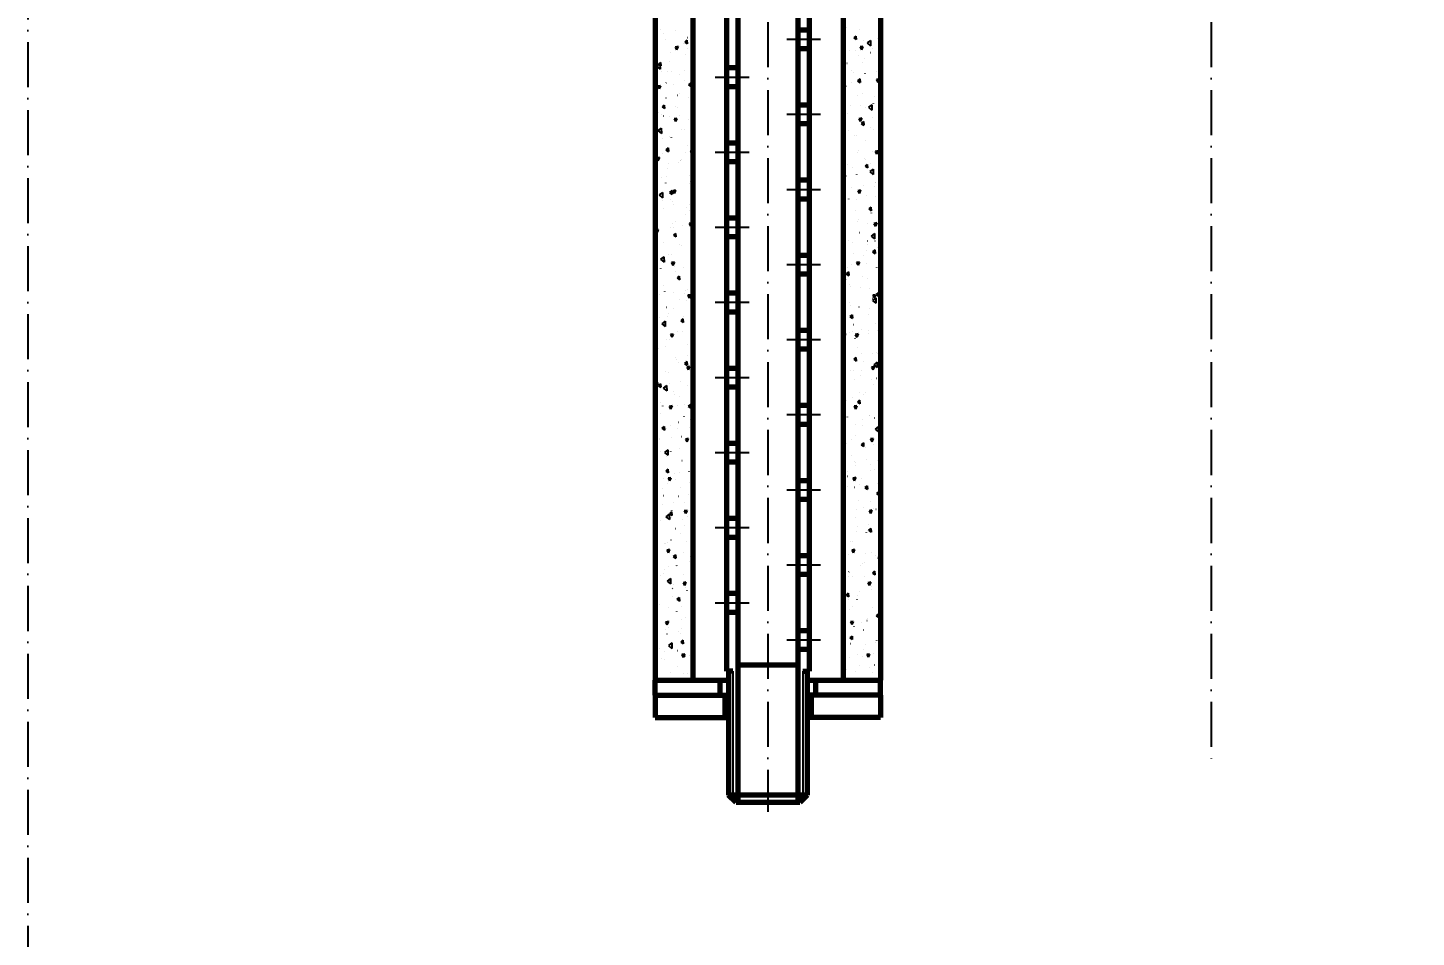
# Model space of a CAD drawing. Header units: millimetres. Extents: x 3722 to 10352, y -3393 to 2547.
# Drawn here: x 5014 to 5383.6, y 466.3 to 708.5 of the extents above; entities that cross this region are included whole.
import ezdxf

# ---------------------------------------------------------------- set-up
doc = ezdxf.new("R2010")
doc.units = ezdxf.units.MM
doc.linetypes.add('ACAD_ISO10W100', pattern=[18, 12, -3, 0, -3])
doc.linetypes.add('EB_DASHDOT', pattern=[39, 30, -3, 3, -3])
for name, color, linetype, lineweight in [('CAXA0', 1, 'Continuous', 70), ('CAXA1', 2, 'ACAD_ISO10W100', 25), ('CAXA3', 7, 'Continuous', 25), ('CAXA5', 4, 'Continuous', 25)]:
    doc.layers.add(name, color=color, linetype=linetype, lineweight=lineweight)
doc.styles.add('hzfs', font='simplex.shx', dxfattribs={"width": 0.7, "bigfont": 'hzfs.shx'})
doc.dimstyles.new('PVCAD$0', dxfattribs={"dimscale": 4, "dimtxt": 3, "dimasz": 3, "dimexe": 2, "dimexo": 1, "dimgap": 1, "dimtad": 1, "dimdec": 0, "dimzin": 0, "dimdsep": 46, "dimtxsty": 'hzfs', "dimcen": 2.5, "dimclrd": 4, "dimclre": 4, "dimadec": 0, "dimazin": 0, "dimtfac": 1, "dimtmove": 0, "dimatfit": 0, "dimfxl": 1, "dimarcsym": 0})

# ---------------------------------------------------------------- blocks, each defined once
blk = doc.blocks.new('CAXBLOCK338')
at = {"layer": 'CAXA0', "color": 0, "linetype": 'Continuous', "lineweight": 25}
for p, q in [((-539.01, 890.82), (-539.01, 890.81)), ((-588.38, 890.49), (-588.38, 890.48)), ((-587.63, 889.37), (-587.64, 889.37)), ((-587.21, 887.81), (-587.22, 887.8)), ((-584.52, 890.06), (-584.53, 890.06)), ((-581.42, 887.54), (-582, 887.05)), ((-582, 887.05), (-581.33, 886.59)), ((-581.42, 887.54), (-581.34, 886.59)), ((-581.2, 888.2), (-581.21, 888.19)), ((-536.4, 888.65), (-536.99, 888.16)), ((-536.98, 888.16), (-536.32, 887.7)), ((-536.4, 888.65), (-536.32, 887.7)), ((-535.38, 890.5), (-535.39, 890.5)), ((-534.45, 887.51), (-534.46, 887.51)), ((-532.53, 887.5), (-533.46, 886.83)), ((-532.92, 887.1), (-532.92, 887.08)), ((-532.53, 887.5), (-532.5, 886.08)), ((-530.69, 888.06), (-530.7, 888.06)), ((-530.32, 887.69), (-530.33, 887.69)), ((-589.51, 885.47), (-589.52, 885.47)), ((-585.89, 884.38), (-585.89, 884.37)), ((-583.75, 885.87), (-584.5, 885.72)), ((-584.5, 885.72), (-584.14, 885)), ((-583.75, 885.87), (-584.14, 885)), ((-582.31, 886.63), (-582.31, 886.62)), ((-581.66, 883.72), (-581.68, 883.72)), ((-581.16, 885.47), (-581.17, 885.47)), ((-538.06, 884.89), (-538.07, 884.88)), ((-536.51, 884.85), (-536.51, 884.84)), ((-535.69, 883.47), (-535.7, 883.46)), ((-534.55, 885.9), (-535.29, 885.75)), ((-535.29, 885.75), (-534.93, 885.03)), ((-534.55, 885.9), (-534.93, 885.03)), ((-533.46, 886.83), (-532.5, 886.08)), ((-532.57, 884.16), (-532.59, 884.15)), ((-532.06, 885.27), (-532.06, 885.26)), ((-588.59, 881.3), (-589.52, 880.62)), ((-589.52, 880.62), (-588.56, 879.87)), ((-589.48, 882.13), (-589.48, 882.12)), ((-588.42, 881.66), (-589.01, 881.17)), ((-589.01, 881.17), (-588.34, 880.71)), ((-588.59, 881.3), (-588.56, 879.87)), ((-588.42, 881.66), (-588.34, 880.71)), ((-586.13, 881.77), (-586.14, 881.76)), ((-582.08, 879.61), (-582.09, 879.6)), ((-580.12, 882.16), (-580.13, 882.15)), ((-538.79, 881.37), (-538.8, 881.37)), ((-534.65, 881.55), (-534.67, 881.55)), ((-534.02, 882.72), (-534.02, 882.71)), ((-530.45, 880.9), (-530.45, 880.88)), ((-588.09, 879.22), (-588.1, 879.21)), ((-586.97, 876.16), (-586.98, 876.15)), ((-586.66, 879.13), (-586.67, 879.13)), ((-585.49, 879.33), (-585.51, 879.33)), ((-583.39, 878.41), (-583.39, 878.4)), ((-581.97, 876.69), (-581.98, 876.69)), ((-580.42, 876.15), (-581.01, 875.66)), ((-580.42, 876.15), (-580.34, 875.2)), ((-579.85, 877.09), (-580.17, 877.03)), ((-580.17, 877.03), (-579.85, 876.37)), ((-537.62, 876.4), (-537.62, 876.39)), ((-537.57, 879.57), (-537.58, 879.56)), ((-536.98, 878.86), (-536.98, 878.85)), ((-535.41, 877.26), (-535.99, 876.77)), ((-535.99, 876.77), (-535.32, 876.31)), ((-535.41, 877.26), (-535.32, 876.31)), ((-534.03, 878.65), (-534.04, 878.64)), ((-530.97, 879.25), (-530.98, 879.24)), ((-530.22, 877.2), (-530.97, 877.05)), ((-530.97, 877.05), (-530.61, 876.33)), ((-530.22, 877.2), (-530.61, 876.33)), ((-589.83, 873.19), (-589.84, 873.19)), ((-588.4, 875.43), (-589.15, 875.28)), ((-589.15, 875.28), (-588.79, 874.56)), ((-588.4, 875.43), (-588.79, 874.56)), ((-585.04, 875.75), (-585.05, 875.74)), ((-583.86, 872.79), (-583.87, 872.79)), ((-583.25, 873.48), (-583.26, 873.48)), ((-581.01, 875.66), (-580.34, 875.2)), ((-580.92, 872.21), (-580.92, 872.19)), ((-539.19, 875.45), (-539.85, 875.33)), ((-539.85, 875.12), (-539.58, 874.58)), ((-539.19, 875.45), (-539.58, 874.58)), ((-538.99, 875.41), (-539, 875.41)), ((-535.9, 872.82), (-535.91, 872.81)), ((-534.72, 873.23), (-534.73, 873.23)), ((-531.55, 872.54), (-531.55, 872.53)), ((-529.89, 873.21), (-529.9, 873.2)), ((-587.43, 870.28), (-588.01, 869.79)), ((-588.01, 869.79), (-587.34, 869.33)), ((-587.43, 870.28), (-587.34, 869.33)), ((-586.97, 872.1), (-586.98, 872.1)), ((-584.5, 869.96), (-584.5, 869.95)), ((-583.97, 869.71), (-583.98, 869.7)), ((-539.71, 868.64), (-539.73, 868.64)), ((-537.86, 870.27), (-537.87, 870.26)), ((-535.13, 870.29), (-535.14, 870.28)), ((-533.99, 869.69), (-534, 869.68)), ((-532.18, 870.36), (-533.1, 869.69)), ((-533.1, 869.69), (-532.15, 868.93)), ((-532.18, 870.36), (-532.15, 868.93)), ((-531.85, 870.66), (-531.86, 870.65)), ((-530.03, 870.79), (-530.04, 870.78)), ((-588.85, 868.2), (-588.87, 868.19)), ((-588.09, 867.71), (-588.09, 867.7)), ((-587.59, 867.35), (-587.6, 867.34)), ((-585.93, 867.16), (-585.94, 867.15)), ((-584.07, 866.73), (-584.82, 866.58)), ((-584.82, 866.58), (-584.46, 865.86)), ((-584.07, 866.73), (-584.46, 865.86)), ((-583.45, 867.53), (-583.46, 867.53)), ((-581, 866.45), (-581.02, 866.45)), ((-579.92, 867.55), (-579.93, 867.54)), ((-538.72, 868.05), (-538.72, 868.03)), ((-534.87, 866.76), (-535.62, 866.61)), ((-535.61, 866.61), (-535.25, 865.89)), ((-534.87, 866.76), (-535.25, 865.89)), ((-535.03, 866.19), (-535.04, 866.19)), ((-534.41, 865.87), (-534.99, 865.38)), ((-534.99, 865.38), (-534.33, 864.92)), ((-534.81, 866.8), (-534.82, 866.79)), ((-534.41, 865.87), (-534.33, 864.92)), ((-531.92, 866.88), (-531.93, 866.88)), ((-588.24, 864.16), (-589.16, 863.48)), ((-589.16, 863.48), (-588.21, 862.73)), ((-588.89, 863.3), (-588.9, 863.29)), ((-588.24, 864.16), (-588.21, 862.73)), ((-587.79, 861.39), (-587.8, 861.39)), ((-586, 861.86), (-586.01, 861.86)), ((-585.6, 861.6), (-585.6, 861.59)), ((-582.88, 863.69), (-582.89, 863.68)), ((-582.02, 863.85), (-582.02, 863.84)), ((-579.85, 864.41), (-580.01, 864.28)), ((-580.01, 864.28), (-579.85, 864.17)), ((-538.33, 863.55), (-538.34, 863.55)), ((-536.91, 862.29), (-536.92, 862.29)), ((-536.22, 862.07), (-536.22, 862.06)), ((-532.63, 864.32), (-532.63, 864.31)), ((-531.74, 863.84), (-531.76, 863.84)), ((-589.19, 859.36), (-589.19, 859.34)), ((-586.43, 858.89), (-587.01, 858.4)), ((-587.01, 858.4), (-586.35, 857.94)), ((-586.43, 858.89), (-586.35, 857.94)), ((-581.81, 857.65), (-581.81, 857.64)), ((-581.31, 859.42), (-581.33, 859.41)), ((-579.85, 858.01), (-580.5, 857.89)), ((-580.49, 857.89), (-580.13, 857.16)), ((-579.85, 857.81), (-580.13, 857.16)), ((-539.8, 859.82), (-539.8, 859.81)), ((-539.75, 860.37), (-539.75, 860.36)), ((-536.08, 857.7), (-536.1, 857.7)), ((-535.7, 858.2), (-535.71, 858.19)), ((-533.74, 860.76), (-533.75, 860.75)), ((-531.95, 857.88), (-531.96, 857.88)), ((-530.54, 858.06), (-531.29, 857.91)), ((-531.29, 857.91), (-530.93, 857.19)), ((-530.54, 858.06), (-530.93, 857.19)), ((-530.16, 858.12), (-530.16, 858.11)), ((-589.77, 854.7), (-589.78, 854.69)), ((-588.72, 856.29), (-589.47, 856.14)), ((-589.47, 856.14), (-589.11, 855.42)), ((-588.72, 856.29), (-589.11, 855.42)), ((-587.81, 857.26), (-587.82, 857.25)), ((-586.31, 854.83), (-586.32, 854.82)), ((-583.77, 855.09), (-583.77, 855.08)), ((-583.2, 855.52), (-583.21, 855.51)), ((-583.1, 855.63), (-583.1, 855.62)), ((-582.79, 855.66), (-582.8, 855.66)), ((-539.52, 856.32), (-539.85, 855.57)), ((-539.52, 856.32), (-539.85, 856.25)), ((-538.66, 854.35), (-538.67, 854.34)), ((-534.06, 855.96), (-534.07, 855.96)), ((-533.41, 854.49), (-534, 854)), ((-534, 854), (-533.33, 853.54)), ((-533.74, 855.87), (-533.75, 855.86)), ((-533.41, 854.49), (-533.33, 853.54)), ((-532.65, 854.73), (-532.66, 854.72)), ((-588.19, 850.92), (-588.21, 850.92)), ((-586.73, 851.23), (-586.73, 851.22)), ((-586.68, 853.38), (-586.69, 853.37)), ((-580.72, 851.62), (-580.73, 851.61)), ((-539.06, 851.37), (-539.07, 851.36)), ((-537.33, 853.62), (-537.33, 853.61)), ((-536.28, 851.75), (-536.3, 851.74)), ((-531.82, 853.22), (-532.75, 852.55)), ((-532.75, 852.55), (-531.79, 851.79)), ((-531.82, 853.22), (-531.8, 851.79)), ((-587.89, 847.02), (-588.81, 846.34)), ((-588.81, 846.34), (-587.86, 845.59)), ((-587.89, 847.02), (-587.86, 845.59)), ((-587.13, 849.53), (-587.14, 849.52)), ((-585.43, 847.5), (-586.02, 847.01)), ((-586.02, 847.01), (-585.35, 846.55)), ((-585.43, 847.5), (-585.35, 846.55)), ((-584.4, 847.59), (-585.14, 847.45)), ((-585.14, 847.45), (-584.78, 846.72)), ((-584.4, 847.59), (-584.78, 846.72)), ((-584.21, 847.18), (-584.21, 847.17)), ((-580.63, 849.43), (-580.63, 849.42)), ((-580.54, 849.81), (-580.55, 849.81)), ((-580.35, 849.18), (-580.36, 849.18)), ((-537.58, 848.31), (-537.59, 848.3)), ((-535.19, 847.62), (-535.94, 847.47)), ((-535.94, 847.47), (-535.58, 846.75)), ((-535.19, 847.62), (-535.58, 846.75)), ((-534.84, 847.52), (-534.85, 847.5)), ((-534.37, 848.92), (-534.38, 848.92)), ((-531.57, 848.69), (-531.58, 848.68)), ((-531.26, 849.61), (-531.27, 849.61)), ((-531.26, 849.76), (-531.26, 849.75)), ((-587.8, 844.93), (-587.8, 844.92)), ((-587.61, 842.64), (-587.62, 842.63)), ((-585.65, 845.19), (-585.66, 845.18)), ((-585.34, 844.59), (-585.35, 844.59)), ((-584.88, 843.68), (-584.89, 843.68)), ((-581.6, 843.03), (-581.61, 843.02)), ((-580.74, 843.86), (-580.75, 843.86)), ((-539.54, 845.75), (-539.55, 845.74)), ((-539.37, 844.33), (-539.38, 844.33)), ((-538.43, 845.27), (-538.43, 845.26)), ((-536.25, 845.02), (-536.27, 845.02)), ((-533.53, 846.14), (-533.54, 846.13)), ((-532.42, 843.1), (-533, 842.61)), ((-532.42, 843.1), (-532.33, 842.15)), ((-531.28, 846.02), (-531.3, 846.02)), ((-530.49, 842.67), (-530.49, 842.66)), ((-584.56, 839.17), (-584.57, 839.16)), ((-581.73, 841.07), (-581.73, 841.06)), ((-580.65, 842.14), (-580.67, 842.14)), ((-536.5, 842.28), (-536.5, 842.27)), ((-535.93, 839.29), (-535.93, 839.28)), ((-535.62, 839.88), (-535.64, 839.88)), ((-533, 842.61), (-532.33, 842.15)), ((-532.34, 841.54), (-532.34, 841.53)), ((-589.05, 837.15), (-589.79, 837)), ((-589.79, 837), (-589.43, 836.28)), ((-589.05, 837.15), (-589.43, 836.28)), ((-589.22, 837.54), (-589.23, 837.54)), ((-588.9, 836.58), (-588.9, 836.57)), ((-585.65, 837.55), (-585.66, 837.55)), ((-585.31, 838.83), (-585.31, 838.81)), ((-585.08, 837.72), (-585.09, 837.72)), ((-584.44, 836.12), (-585.02, 835.63)), ((-585.02, 835.63), (-584.35, 835.17)), ((-584.44, 836.12), (-584.36, 835.17)), ((-582.54, 838.24), (-582.55, 838.24)), ((-580.07, 838.89), (-580.82, 838.75)), ((-580.82, 838.75), (-580.46, 838.02)), ((-580.07, 838.89), (-580.46, 838.02)), ((-539.42, 837.22), (-539.85, 836.87)), ((-539.84, 837.18), (-539.85, 837.16)), ((-539.85, 836.62), (-539.34, 836.27)), ((-539.51, 837.05), (-539.51, 837.03)), ((-539.42, 837.22), (-539.34, 836.27)), ((-535.42, 836.24), (-535.43, 836.23)), ((-533.4, 838.69), (-533.41, 838.68)), ((-531.47, 836.08), (-532.39, 835.41)), ((-532.39, 835.41), (-531.44, 834.65)), ((-530.86, 838.92), (-531.61, 838.78)), ((-531.61, 838.78), (-531.25, 838.05)), ((-531.47, 836.08), (-531.44, 834.65)), ((-530.86, 838.92), (-531.25, 838.05)), ((-529.87, 835.34), (-529.87, 835.33)), ((-589.5, 832.74), (-589.5, 832.73)), ((-589.42, 831.59), (-589.43, 831.58)), ((-587.54, 833.65), (-587.55, 833.65)), ((-583.49, 833.13), (-583.49, 833.12)), ((-582.81, 832.85), (-582.81, 832.84)), ((-580.08, 831.99), (-580.09, 831.99)), ((-538.4, 834.1), (-538.41, 834.09)), ((-537.38, 833.69), (-537.39, 833.68)), ((-533.71, 831.65), (-533.72, 831.65)), ((-533.46, 833.09), (-533.46, 833.08)), ((-533.38, 834.03), (-533.39, 834.03)), ((-531.42, 831.71), (-532, 831.22)), ((-531.42, 831.71), (-531.34, 830.76)), ((-531.37, 834.08), (-531.38, 834.07)), ((-530.6, 832.34), (-530.61, 832.34)), ((-587.53, 829.87), (-588.45, 829.2)), ((-588.45, 829.2), (-587.5, 828.45)), ((-587.53, 829.87), (-587.5, 828.45)), ((-586.39, 830.6), (-586.4, 830.59)), ((-584.72, 828.45), (-585.47, 828.31)), ((-585.47, 828.31), (-585.11, 827.58)), ((-585.45, 830.58), (-585.45, 830.57)), ((-584.72, 828.45), (-585.11, 827.58)), ((-537.71, 827.9), (-537.73, 827.9)), ((-537.04, 830.84), (-537.04, 830.83)), ((-535.51, 828.48), (-536.26, 828.33)), ((-536.26, 828.33), (-535.9, 827.61)), ((-535.51, 828.48), (-535.9, 827.61)), ((-534.33, 830.22), (-534.34, 830.21)), ((-533.58, 828.08), (-533.59, 828.08)), ((-532, 831.22), (-531.34, 830.76)), ((-588.41, 826.72), (-588.42, 826.71)), ((-584.68, 827.32), (-584.7, 827.31)), ((-584.42, 825.86), (-584.43, 825.86)), ((-583.44, 824.73), (-584.03, 824.24)), ((-584.03, 824.24), (-583.36, 823.78)), ((-583.92, 824.4), (-583.92, 824.39)), ((-583.44, 824.73), (-583.36, 823.78)), ((-582.4, 827.11), (-582.41, 827.1)), ((-580.34, 826.65), (-580.34, 826.64)), ((-580, 824.87), (-580.01, 824.87)), ((-538.43, 825.84), (-539.01, 825.35)), ((-539.01, 825.35), (-538.34, 824.89)), ((-538.71, 827.06), (-538.72, 827.06)), ((-538.43, 825.84), (-538.34, 824.89)), ((-535.59, 827.75), (-535.61, 827.75)), ((-534.56, 824.74), (-534.56, 824.73)), ((-533.26, 824.18), (-533.26, 824.17)), ((-530.97, 826.99), (-530.97, 826.97)), ((-589.68, 822.73), (-589.69, 822.72)), ((-587.51, 822.16), (-587.51, 822.14)), ((-587.33, 820.68), (-587.34, 820.67)), ((-581.88, 820.97), (-581.89, 820.97)), ((-581.32, 821.07), (-581.33, 821.06)), ((-539.26, 823.79), (-539.27, 823.78)), ((-538.14, 822.49), (-538.14, 822.48)), ((-537.92, 821.94), (-537.93, 821.94)), ((-535.22, 821.62), (-535.22, 821.61)), ((-532.74, 821.41), (-532.75, 821.41)), ((-589.37, 818.01), (-589.85, 817.92)), ((-589.85, 817.33), (-589.75, 817.14)), ((-589.37, 818.01), (-589.75, 817.14)), ((-589.29, 818.12), (-589.3, 818.11)), ((-588.76, 819.72), (-588.77, 819.72)), ((-584.99, 820.28), (-585, 820.28)), ((-583.28, 818.51), (-583.29, 818.5)), ((-582.17, 820.01), (-582.18, 820.01)), ((-581.44, 818.3), (-581.44, 818.28)), ((-580.39, 819.76), (-581.14, 819.61)), ((-581.14, 819.61), (-580.78, 818.89)), ((-580.39, 819.76), (-580.78, 818.89)), ((-538.18, 817.77), (-538.18, 817.76)), ((-537.74, 816.82), (-537.75, 816.82)), ((-532.17, 818.15), (-532.18, 818.14)), ((-532.05, 818.76), (-532.06, 818.75)), ((-531.12, 818.94), (-532.04, 818.26)), ((-532.04, 818.26), (-531.09, 817.51)), ((-531.18, 819.78), (-531.93, 819.64)), ((-531.93, 819.64), (-531.57, 818.91)), ((-531.18, 819.78), (-531.57, 818.91)), ((-531.12, 818.94), (-531.09, 817.51)), ((-530.42, 820.33), (-531.01, 819.84)), ((-531.01, 819.84), (-530.34, 819.38)), ((-530.42, 820.33), (-530.34, 819.38)), ((-588.61, 813.8), (-588.61, 813.79)), ((-586.88, 816.38), (-586.89, 816.38)), ((-586.51, 813.87), (-586.52, 813.87)), ((-586.24, 814.65), (-586.25, 814.64)), ((-585.02, 816.05), (-585.02, 816.04)), ((-582.45, 813.34), (-583.03, 812.85)), ((-582.45, 813.34), (-582.36, 812.39)), ((-582.37, 814.05), (-582.39, 814.05)), ((-580.24, 815.04), (-580.24, 815.03)), ((-539.22, 814.27), (-539.22, 814.26)), ((-537.43, 814.45), (-538.01, 813.96)), ((-538.01, 813.96), (-537.35, 813.5)), ((-537.43, 814.45), (-537.35, 813.5)), ((-535.64, 816.52), (-535.64, 816.5)), ((-533.05, 814.38), (-533.06, 814.38)), ((-532.92, 816.21), (-532.93, 816.21)), ((-529.94, 815.07), (-529.95, 815.07)), ((-587.18, 812.73), (-588.1, 812.06)), ((-588.1, 812.06), (-587.15, 811.3)), ((-587.18, 812.73), (-587.15, 811.3)), ((-584.02, 810.05), (-584.04, 810.04)), ((-583.03, 812.85), (-582.36, 812.39)), ((-582.52, 810.07), (-582.52, 810.06)), ((-538.05, 809.79), (-538.06, 809.78)), ((-537.25, 810.08), (-537.27, 810.08)), ((-537.1, 811.73), (-537.11, 811.72)), ((-534.94, 810.48), (-534.95, 810.47)), ((-533.17, 810.31), (-533.17, 810.3)), ((-533.05, 809.56), (-533.06, 809.55)), ((-531.09, 812.12), (-531.1, 812.1)), ((-530.67, 810.36), (-530.68, 810.36)), ((-589.45, 807.47), (-589.85, 807.13)), ((-589.85, 806.85), (-589.37, 806.52)), ((-589.45, 807.47), (-589.37, 806.52)), ((-587.13, 806.06), (-587.14, 806.05)), ((-586.71, 807.92), (-586.72, 807.92)), ((-586.1, 807.83), (-586.11, 807.81)), ((-585.04, 809.31), (-585.79, 809.17)), ((-585.79, 809.17), (-585.43, 808.44)), ((-585.04, 809.31), (-585.43, 808.44)), ((-585.17, 808.62), (-585.18, 808.61)), ((-581.12, 806.45), (-581.13, 806.44)), ((-539.06, 809.17), (-539.07, 809.16)), ((-536.75, 808.07), (-536.75, 808.05)), ((-535.83, 809.34), (-536.58, 809.19)), ((-536.58, 809.19), (-536.22, 808.47)), ((-535.83, 809.34), (-536.22, 808.47)), ((-536.01, 805.7), (-536.02, 805.69)), ((-529.85, 808.59), (-530.01, 808.45)), ((-530.01, 808.45), (-529.85, 808.34)), ((-530.01, 806.09), (-530.01, 806.08)), ((-589.69, 805.58), (-589.69, 805.57)), ((-589.02, 805.45), (-589.03, 805.45)), ((-584.33, 803.01), (-584.35, 803.01)), ((-584.08, 802.59), (-584.09, 802.58)), ((-581.71, 802.19), (-581.72, 802.19)), ((-581.22, 803.7), (-581.23, 803.7)), ((-580.05, 803.87), (-580.05, 803.86)), ((-536.43, 803.06), (-537.02, 802.57)), ((-537.02, 802.57), (-536.35, 802.11)), ((-536.43, 803.06), (-536.35, 802.11)), ((-535.01, 804.23), (-535.02, 804.23)), ((-532.08, 804.14), (-532.09, 804.14)), ((-530.87, 804.41), (-530.88, 804.41)), ((-530.68, 804.21), (-530.68, 804.2)), ((-589.69, 798.87), (-589.85, 798.52)), ((-589.69, 798.87), (-589.85, 798.84)), ((-589.33, 798.42), (-589.34, 798.42)), ((-587.22, 799.38), (-587.22, 799.37)), ((-586.22, 799.11), (-586.23, 799.11)), ((-583.63, 801.63), (-583.63, 801.61)), ((-581.45, 801.96), (-582.03, 801.47)), ((-582.03, 801.47), (-581.37, 801.01)), ((-580.71, 800.62), (-581.46, 800.47)), ((-581.46, 800.47), (-581.1, 799.75)), ((-581.45, 801.96), (-581.37, 801.01)), ((-580.71, 800.62), (-581.1, 799.75)), ((-537.85, 799.71), (-537.85, 799.7)), ((-537.08, 799.55), (-537.09, 799.55)), ((-535.21, 798.27), (-535.22, 798.27)), ((-534.94, 799.66), (-534.95, 799.65)), ((-534.27, 801.96), (-534.27, 801.95)), ((-531.51, 800.64), (-532.25, 800.5)), ((-532.25, 800.5), (-531.89, 799.77)), ((-531.51, 800.64), (-531.89, 799.77)), ((-530.76, 801.8), (-531.68, 801.12)), ((-531.68, 801.12), (-530.73, 800.37)), ((-530.76, 801.8), (-530.73, 800.37)), ((-588.45, 796.08), (-589.04, 795.59)), ((-589.04, 795.59), (-588.37, 795.13)), ((-589.01, 796.16), (-589.02, 796.15)), ((-588.45, 796.08), (-588.37, 795.13)), ((-586.82, 795.59), (-587.75, 794.92)), ((-587.74, 794.92), (-586.79, 794.16)), ((-586.82, 795.59), (-586.79, 794.16)), ((-586.05, 796.05), (-586.06, 796.05)), ((-583.01, 796.55), (-583.01, 796.54)), ((-581.15, 795.52), (-581.15, 795.51)), ((-539.35, 798.09), (-539.36, 798.09)), ((-536.9, 797.11), (-536.91, 797.1)), ((-532.39, 797.11), (-532.4, 797.1)), ((-531.76, 795.99), (-531.77, 795.97)), ((-530.89, 797.5), (-530.9, 797.49)), ((-588.32, 791.02), (-588.32, 791.01)), ((-584.97, 794), (-584.97, 793.99)), ((-584.73, 793.27), (-584.73, 793.26)), ((-583.36, 792.77), (-583.38, 792.77)), ((-539.55, 792.14), (-539.56, 792.13)), ((-538.93, 791.49), (-538.93, 791.48)), ((-537.39, 792.52), (-537.4, 792.51)), ((-535.44, 791.68), (-536.02, 791.19)), ((-536.02, 791.19), (-535.35, 790.73)), ((-535.44, 791.68), (-535.35, 790.73)), ((-535.35, 793.74), (-535.35, 793.73)), ((-534.28, 793.2), (-534.29, 793.2)), ((-533.85, 793.64), (-533.86, 793.63)), ((-530.21, 792.54), (-530.22, 792.54)), ((-588.36, 788.18), (-588.37, 788.18)), ((-587.93, 790.14), (-587.93, 790.13)), ((-585.36, 790.17), (-586.11, 790.03)), ((-586.11, 790.03), (-585.75, 789.3)), ((-585.36, 790.17), (-585.75, 789.3)), ((-583.8, 790.2), (-583.82, 790.2)), ((-582.23, 787.3), (-582.23, 787.28)), ((-581.92, 790.53), (-581.93, 790.52)), ((-580.45, 790.57), (-581.04, 790.08)), ((-581.04, 790.08), (-580.37, 789.62)), ((-580.45, 790.57), (-580.37, 789.62)), ((-539.27, 788.61), (-539.28, 788.61)), ((-538.78, 787.21), (-538.79, 787.2)), ((-536.16, 790.2), (-536.9, 790.06)), ((-536.9, 790.06), (-536.54, 789.33)), ((-536.16, 790.2), (-536.54, 789.33)), ((-532.88, 787.54), (-532.88, 787.52)), ((-532.77, 787.6), (-532.78, 787.59)), ((-588.14, 784.07), (-588.15, 784.07)), ((-587.46, 784.69), (-588.04, 784.2)), ((-588.04, 784.2), (-587.37, 783.74)), ((-587.46, 784.69), (-587.38, 783.74)), ((-586.85, 784.1), (-586.86, 784.09)), ((-585.82, 785.05), (-585.82, 785.04)), ((-584, 784.25), (-584.02, 784.25)), ((-583.67, 785.74), (-583.69, 785.73)), ((-580.84, 784.49), (-580.85, 784.48)), ((-580.56, 786.43), (-580.57, 786.42)), ((-536.46, 785.29), (-536.46, 785.28)), ((-534.73, 785.04), (-534.74, 785.03)), ((-534.55, 786.41), (-534.56, 786.41)), ((-531.42, 786.87), (-531.44, 786.87)), ((-530.41, 784.66), (-531.33, 783.98)), ((-531.33, 783.98), (-530.38, 783.23)), ((-530.41, 784.66), (-530.38, 783.23)), ((-589.4, 782.8), (-589.4, 782.79)), ((-588.81, 781.55), (-588.82, 781.53)), ((-588.67, 781.15), (-588.68, 781.14)), ((-585.56, 781.84), (-585.57, 781.83)), ((-582.8, 781.93), (-582.81, 781.92)), ((-581.04, 781.48), (-581.78, 781.33)), ((-581.78, 781.33), (-581.42, 780.61)), ((-581.04, 781.48), (-581.42, 780.61)), ((-538.89, 780.27), (-538.9, 780.27)), ((-537.7, 781.19), (-537.7, 781.18)), ((-536.42, 782.28), (-536.43, 782.28)), ((-534.44, 780.29), (-535.02, 779.8)), ((-535.02, 779.8), (-534.36, 779.34)), ((-534.44, 780.29), (-534.36, 779.34)), ((-531.83, 781.5), (-532.58, 781.36)), ((-532.58, 781.36), (-532.22, 780.63)), ((-532.3, 780.56), (-532.31, 780.56)), ((-531.83, 781.5), (-532.22, 780.63)), ((-531.73, 779.83), (-531.75, 779.83)), ((-531.69, 781.57), (-531.69, 781.56)), ((-530.39, 781.43), (-530.39, 781.42)), ((-588.34, 778.11), (-588.36, 778.11)), ((-586.47, 778.45), (-587.39, 777.78)), ((-587.39, 777.78), (-586.44, 777.02)), ((-586.93, 776.6), (-586.93, 776.59)), ((-586.47, 778.45), (-586.44, 777.02)), ((-585.76, 778.07), (-585.77, 778.06)), ((-583.34, 778.85), (-583.35, 778.84)), ((-579.85, 778.86), (-580.04, 778.69)), ((-580.04, 778.69), (-579.85, 778.56)), ((-537.56, 776.94), (-537.56, 776.92)), ((-533.98, 779.18), (-533.98, 779.17)), ((-586.46, 773.31), (-587.05, 772.82)), ((-587.05, 772.82), (-586.38, 772.36)), ((-586.46, 773.31), (-586.38, 772.36)), ((-582.71, 775.5), (-582.72, 775.5)), ((-580.86, 772.74), (-580.86, 772.73)), ((-538.58, 772.59), (-538.59, 772.58)), ((-536.73, 775.24), (-536.74, 775.24)), ((-536.64, 774.42), (-536.65, 774.42)), ((-536.62, 775.15), (-536.63, 775.14)), ((-533.62, 775.93), (-533.63, 775.93)), ((-532.57, 772.98), (-532.58, 772.97)), ((-532.5, 774.6), (-532.52, 774.6)), ((-531.47, 773.21), (-531.48, 773.2)), ((-530.61, 775.54), (-530.62, 775.53)), ((-587.7, 770.91), (-587.71, 770.91)), ((-586.65, 769.48), (-586.65, 769.47)), ((-585.68, 771.04), (-586.43, 770.89)), ((-586.43, 770.89), (-586.07, 770.17)), ((-585.68, 771.04), (-586.07, 770.17)), ((-584.69, 772.04), (-584.69, 772.03)), ((-584.44, 770.49), (-584.45, 770.48)), ((-583.34, 772.38), (-583.36, 772.38)), ((-580.64, 769.87), (-580.65, 769.86)), ((-579.9, 769.16), (-579.92, 769.15)), ((-538.64, 768.71), (-538.64, 768.7)), ((-538.61, 771.34), (-538.63, 771.34)), ((-536.48, 771.06), (-537.23, 770.92)), ((-537.22, 770.92), (-536.86, 770.19)), ((-536.48, 771.06), (-536.86, 770.19)), ((-535.53, 769.12), (-535.54, 769.11)), ((-535.06, 770.96), (-535.06, 770.95)), ((-533.44, 768.9), (-534.03, 768.41)), ((-533.44, 768.9), (-533.36, 767.95)), ((-530.76, 769.6), (-530.78, 769.6)), ((-589.61, 765.62), (-589.62, 765.61)), ((-588.03, 768.25), (-588.03, 768.23)), ((-587.68, 766.25), (-587.69, 766.25)), ((-583.6, 766.01), (-583.61, 766)), ((-583.01, 768.47), (-583.03, 768.46)), ((-581.1, 766.53), (-581.11, 766.53)), ((-536.84, 768.47), (-536.85, 768.47)), ((-534.03, 768.41), (-533.36, 767.95)), ((-530.05, 767.52), (-530.98, 766.84)), ((-530.97, 766.84), (-530.02, 766.09)), ((-530.05, 767.52), (-530.02, 766.09)), ((-588.01, 763.87), (-588.02, 763.87)), ((-585.47, 761.92), (-586.05, 761.43)), ((-586.05, 761.43), (-585.38, 760.97)), ((-585.53, 762.27), (-585.53, 762.26)), ((-585.47, 761.92), (-585.38, 760.97)), ((-584.9, 764.56), (-584.91, 764.56)), ((-581.36, 762.34), (-582.11, 762.19)), ((-582.1, 762.19), (-581.74, 761.47)), ((-581.94, 764.52), (-581.94, 764.51)), ((-581.36, 762.34), (-581.74, 761.47)), ((-536.17, 762.51), (-536.17, 762.5)), ((-535.76, 765.01), (-535.77, 765)), ((-534.46, 763.08), (-534.46, 763.07)), ((-532.15, 762.37), (-532.9, 762.22)), ((-532.9, 762.22), (-532.54, 761.5)), ((-532.59, 764.76), (-532.59, 764.75)), ((-532.15, 762.37), (-532.54, 761.5)), ((-531.84, 762.74), (-531.85, 762.74)), ((-531.07, 762.56), (-531.09, 762.56)), ((-589.11, 760.02), (-589.11, 760.01)), ((-588.53, 759.58), (-588.54, 759.57)), ((-586.11, 761.31), (-587.04, 760.63)), ((-587.04, 760.63), (-586.08, 759.88)), ((-586.11, 761.31), (-586.08, 759.88)), ((-585.43, 760.4), (-585.45, 760.4)), ((-582.52, 759.97), (-582.53, 759.96)), ((-582.05, 758.23), (-582.06, 758.23)), ((-581.3, 760.58), (-581.31, 760.58)), ((-539.76, 760.26), (-539.76, 760.25)), ((-536.42, 760.53), (-536.42, 760.52)), ((-536.07, 757.97), (-536.08, 757.97)), ((-532.96, 758.66), (-532.97, 758.66)), ((-530.41, 760.92), (-530.42, 760.91)), ((-530.1, 758.65), (-530.1, 758.64)), ((-589.77, 754.26), (-589.79, 754.26)), ((-585.64, 754.44), (-585.65, 754.44)), ((-584.48, 757.42), (-584.49, 757.41)), ((-583.05, 756.07), (-583.06, 756.06)), ((-581.44, 753.95), (-581.44, 753.94)), ((-539.38, 756.67), (-539.38, 756.66)), ((-537.95, 754.07), (-537.97, 754.07)), ((-537.27, 754.16), (-537.27, 754.14)), ((-536.18, 756.6), (-536.19, 756.6)), ((-533.69, 756.41), (-533.69, 756.39)), ((-533.37, 757.06), (-533.38, 757.05)), ((-532.45, 757.52), (-533.03, 757.03)), ((-533.03, 757.03), (-532.36, 756.57)), ((-532.45, 757.52), (-532.37, 756.57)), ((-587.44, 753.56), (-587.45, 753.55)), ((-587.04, 753.64), (-587.06, 753.63)), ((-586.01, 751.9), (-586.75, 751.75)), ((-586.75, 751.75), (-586.39, 751.03)), ((-586.64, 753.82), (-586.64, 753.81)), ((-586.01, 751.9), (-586.39, 751.03)), ((-584.47, 750.53), (-585.05, 750.04)), ((-584.47, 750.53), (-584.39, 749.58)), ((-582.36, 751.19), (-582.37, 751.19)), ((-539.45, 751.64), (-539.85, 751.31)), ((-539.85, 751.02), (-539.37, 750.69)), ((-539.45, 751.64), (-539.37, 750.69)), ((-538.3, 750.63), (-538.31, 750.62)), ((-536.8, 751.92), (-537.55, 751.78)), ((-537.55, 751.78), (-537.19, 751.05)), ((-536.8, 751.92), (-537.19, 751.05)), ((-533.93, 750.75), (-533.94, 750.75)), ((-532.29, 751.02), (-532.3, 751.01)), ((-531.19, 750.43), (-531.19, 750.42)), ((-529.85, 750.27), (-530.62, 749.7)), ((-530.11, 752.33), (-530.12, 752.32)), ((-587.35, 746.6), (-587.36, 746.6)), ((-586.37, 747.52), (-586.38, 747.51)), ((-585.05, 750.04), (-584.39, 749.58)), ((-584.24, 747.29), (-584.25, 747.29)), ((-584.15, 747.72), (-584.16, 747.7)), ((-580.64, 748.71), (-580.65, 748.71)), ((-580.57, 749.96), (-580.57, 749.95)), ((-580.36, 747.91), (-580.37, 747.9)), ((-535.1, 747.73), (-535.11, 747.73)), ((-534.77, 748.18), (-534.77, 748.17)), ((-534.25, 748.47), (-534.26, 748.45)), ((-530.62, 749.7), (-529.85, 749.09)), ((-588.33, 744.97), (-588.34, 744.96)), ((-587.74, 745.47), (-587.74, 745.46)), ((-585.76, 744.17), (-586.68, 743.49)), ((-586.68, 743.49), (-585.73, 742.74)), ((-585.76, 744.17), (-585.73, 742.74)), ((-581.68, 743.2), (-582.43, 743.05)), ((-582.43, 743.05), (-582.07, 742.33)), ((-582.32, 745.35), (-582.33, 745.34)), ((-581.68, 743.2), (-582.07, 742.33)), ((-538.35, 745.94), (-538.36, 745.92)), ((-538.27, 744.62), (-538.28, 744.62)), ((-537.21, 744.61), (-537.22, 744.6)), ((-534.13, 744.8), (-534.15, 744.8)), ((-532.47, 743.23), (-533.22, 743.08)), ((-533.22, 743.08), (-532.86, 742.36)), ((-532.47, 743.23), (-532.86, 742.36)), ((-531.45, 746.13), (-532.04, 745.64)), ((-532.04, 745.64), (-531.37, 745.18)), ((-531.45, 746.13), (-531.37, 745.18)), ((-531.21, 744.99), (-531.21, 744.98)), ((-530.41, 745.29), (-530.43, 745.29)), ((-589.24, 742.7), (-589.25, 742.7)), ((-585.28, 741.5), (-585.29, 741.49)), ((-585.24, 739.49), (-585.24, 739.48)), ((-584.97, 742.58), (-584.99, 742.58)), ((-583.47, 739.15), (-584.06, 738.66)), ((-583.47, 739.15), (-583.39, 738.2)), ((-581.65, 741.74), (-581.65, 741.73)), ((-581.39, 740.96), (-581.4, 740.95)), ((-538.46, 740.25), (-539.04, 739.76)), ((-539.04, 739.76), (-538.37, 739.3)), ((-538.46, 740.25), (-538.37, 739.3)), ((-535.88, 739.73), (-535.88, 739.72)), ((-535.41, 740.7), (-535.42, 740.7)), ((-532.3, 741.39), (-532.31, 741.39)), ((-532.3, 741.98), (-532.3, 741.97)), ((-589.31, 736.44), (-589.33, 736.44)), ((-588.82, 737.25), (-588.82, 737.23)), ((-586.38, 736.37), (-586.4, 736.36)), ((-584.21, 735.46), (-584.21, 735.45)), ((-584.06, 738.66), (-583.39, 738.2)), ((-582.73, 736.73), (-582.74, 736.73)), ((-539.47, 737.49), (-539.47, 737.47)), ((-538.47, 738.66), (-538.48, 738.66)), ((-538.1, 736.01), (-538.11, 736)), ((-537.3, 736.8), (-537.31, 736.79)), ((-536.14, 738.57), (-536.15, 738.56)), ((-532.09, 736.4), (-532.1, 736.39)), ((-530.13, 738.96), (-530.14, 738.95)), ((-586.33, 732.76), (-587.08, 732.61)), ((-587.08, 732.61), (-586.72, 731.89)), ((-586.33, 732.76), (-586.72, 731.89)), ((-586.17, 732.9), (-586.17, 732.89)), ((-582.76, 733.29), (-582.77, 733.28)), ((-581.7, 733.92), (-581.71, 733.92)), ((-580.16, 733.29), (-580.16, 733.28)), ((-537.12, 732.78), (-537.87, 732.64)), ((-537.87, 732.64), (-537.51, 731.91)), ((-537.12, 732.78), (-537.51, 731.91)), ((-535.05, 732.54), (-535.06, 732.53)), ((-533.47, 732.93), (-533.48, 732.93)), ((-533.4, 733.63), (-533.4, 733.61)), ((-530.46, 734.74), (-531.04, 734.25)), ((-531.04, 734.25), (-530.37, 733.8)), ((-530.46, 734.74), (-530.37, 733.8)), ((-529.85, 732.87), (-530.27, 732.56)), ((-530.27, 732.56), (-529.85, 732.23)), ((-589.13, 729.04), (-589.13, 729.03)), ((-587.07, 730.59), (-587.08, 730.59)), ((-586.69, 729.33), (-586.71, 729.33)), ((-586.35, 731.05), (-586.35, 731.03)), ((-583.58, 730.02), (-583.59, 730.02)), ((-583.12, 729.43), (-583.13, 729.42)), ((-582.93, 730.77), (-582.94, 730.77)), ((-537.46, 728.87), (-538.04, 728.38)), ((-538.04, 728.38), (-537.38, 727.92)), ((-537.46, 728.87), (-537.38, 727.92)), ((-536.98, 731.38), (-536.98, 731.37)), ((-534.44, 730.46), (-534.46, 730.46)), ((-588.58, 725.43), (-588.59, 725.43)), ((-587.27, 724.64), (-587.28, 724.64)), ((-585.41, 727.03), (-586.33, 726.35)), ((-586.33, 726.35), (-585.38, 725.6)), ((-585.41, 727.03), (-585.38, 725.6)), ((-583.86, 724.94), (-583.87, 724.93)), ((-582.48, 727.76), (-583.06, 727.27)), ((-583.06, 727.27), (-582.39, 726.81)), ((-582.48, 727.76), (-582.39, 726.81)), ((-580.28, 727.19), (-580.28, 727.17)), ((-539.44, 725.87), (-539.45, 725.87)), ((-537.81, 726.8), (-537.82, 726.8)), ((-534.48, 725.41), (-534.48, 725.39)), ((-533.97, 726.5), (-533.98, 726.49)), ((-531.23, 727.08), (-531.24, 727.08)), ((-530.9, 727.65), (-530.9, 727.64)), ((-589.48, 721.88), (-589.85, 721.58)), ((-589.85, 721.24), (-589.4, 720.93)), ((-589.48, 721.88), (-589.4, 720.93)), ((-588.05, 723), (-588.06, 722.99)), ((-587.45, 722.69), (-587.45, 722.68)), ((-584, 720.84), (-584.01, 720.83)), ((-582, 724.06), (-582.75, 723.92)), ((-582.75, 723.92), (-582.39, 723.19)), ((-582, 724.06), (-582.39, 723.19)), ((-582.04, 723.39), (-582.05, 723.38)), ((-580.73, 723.68), (-580.74, 723.68)), ((-538.06, 723.16), (-538.07, 723.15)), ((-535.93, 723.95), (-535.94, 723.94)), ((-535.56, 720.95), (-535.58, 720.95)), ((-534.75, 723.43), (-534.76, 723.42)), ((-532.79, 724.09), (-533.54, 723.94)), ((-533.54, 723.94), (-533.18, 723.22)), ((-532.79, 724.09), (-533.18, 723.22)), ((-531.64, 724.12), (-531.65, 724.11)), ((-531.43, 721.13), (-531.44, 721.13)), ((-529.85, 723.03), (-530.04, 722.87)), ((-530.04, 722.87), (-529.85, 722.73)), ((-529.93, 724.34), (-529.93, 724.33)), ((-585.73, 719.09), (-585.74, 719.09)), ((-582.27, 718.91), (-582.28, 718.91)), ((-581.36, 718.96), (-581.36, 718.95)), ((-580.95, 717.37), (-580.96, 717.36)), ((-539.75, 718.84), (-539.76, 718.83)), ((-538.9, 720.09), (-538.9, 720.08)), ((-536.46, 717.48), (-536.86, 717.15)), ((-536.64, 719.53), (-536.65, 719.52)), ((-536.46, 717.48), (-536.44, 717.15)), ((-532.89, 720.48), (-532.89, 720.47)), ((-532.01, 719.2), (-532.01, 719.19))]:
    blk.add_line(p, q, dxfattribs=at)
blk = doc.blocks.new('*D208')
at = {"color": 4, "linetype": 'ByBlock', "lineweight": -2}
for p, q in [((5104.99, 2105.82), (6087.79, 2105.82)), ((6079.79, 2093.82), (6079.79, -794.18)), ((5526.11, -806.18), (6087.79, -806.18))]:
    blk.add_line(p, q, dxfattribs=at)
at = {"color": 4, "linetype": 'ByBlock'}
for points in [[(6077.79, 2093.82), (6081.79, 2093.82), (6079.79, 2105.82)], [(6077.79, -794.18), (6081.79, -794.18), (6079.79, -806.18)]]:
    blk.add_solid(points, dxfattribs=at)
at = {"layer": 'Defpoints', "color": 0, "linetype": 'ByBlock'}
for p in [(5100.99, 2105.82), (5522.11, -806.18), (6079.79, -806.18)]:
    blk.add_point(p, dxfattribs=at)
at = {"color": 0, "linetype": 'ByBlock', "insert": (6069.79, 649.82), "char_height": 12, "attachment_point": 5, "rotation": 90, "style": 'hzfs'}
blk.add_mtext('2910', dxfattribs=at)

msp = doc.modelspace()

# ---------------------------------------------------------------- linework, layer by layer
at = {"layer": 'CAXA0'}
for p, q in [((5202.99, 1563.82), (5202.99, 502.17)), ((5218.99, 1563.82), (5218.99, 502.17)), ((5199.99, 1538.82), (5199.99, 537.17)), ((5221.99, 1538.82), (5221.99, 537.17)), ((5180.99, 1534.82), (5180.99, 534.82)), ((5190.99, 1534.82), (5190.99, 534.82)), ((5230.99, 1534.82), (5230.99, 534.82)), ((5240.99, 1534.82), (5240.99, 534.82)), ((5221.99, 707.92), (5218.99, 707.92)), ((5221.99, 702.92), (5218.99, 702.92)), ((5199.99, 697.92), (5202.99, 697.92)), ((5199.99, 692.92), (5202.99, 692.92)), ((5221.99, 687.92), (5218.99, 687.92)), ((5221.99, 682.92), (5218.99, 682.92)), ((5199.99, 677.92), (5202.99, 677.92)), ((5199.99, 672.92), (5202.99, 672.92)), ((5221.99, 667.92), (5218.99, 667.92)), ((5221.99, 662.92), (5218.99, 662.92)), ((5199.99, 657.92), (5202.99, 657.92)), ((5199.99, 652.92), (5202.99, 652.92)), ((5221.99, 647.92), (5218.99, 647.92)), ((5221.99, 642.92), (5218.99, 642.92)), ((5199.99, 637.92), (5202.99, 637.92)), ((5199.99, 632.92), (5202.99, 632.92)), ((5221.99, 627.92), (5218.99, 627.92)), ((5221.99, 622.92), (5218.99, 622.92)), ((5199.99, 617.92), (5202.99, 617.92)), ((5199.99, 612.92), (5202.99, 612.92)), ((5221.99, 607.92), (5218.99, 607.92)), ((5221.99, 602.92), (5218.99, 602.92)), ((5199.99, 597.92), (5202.99, 597.92)), ((5199.99, 592.92), (5202.99, 592.92)), ((5221.99, 587.92), (5218.99, 587.92)), ((5221.99, 582.92), (5218.99, 582.92)), ((5199.99, 577.92), (5202.99, 577.92)), ((5199.99, 572.92), (5202.99, 572.92)), ((5221.99, 567.92), (5218.99, 567.92)), ((5221.99, 562.92), (5218.99, 562.92)), ((5199.99, 557.92), (5202.99, 557.92)), ((5199.99, 552.92), (5202.99, 552.92)), ((5221.99, 547.92), (5218.99, 547.92)), ((5221.99, 542.92), (5218.99, 542.92)), ((5201.67, 537.17), (5199.99, 537.17)), ((5200.51, 537.17), (5200.51, 504.17)), ((5202.99, 538.84), (5218.99, 538.84)), ((5220.3, 537.17), (5221.99, 537.17)), ((5221.47, 537.17), (5221.47, 504.17)), ((5180.99, 530.82), (5180.99, 534.82)), ((5180.99, 534.82), (5200.51, 534.82)), ((5198.25, 530.82), (5198.25, 534.82)), ((5221.47, 534.82), (5240.99, 534.82)), ((5223.73, 530.82), (5223.73, 534.82)), ((5240.99, 530.82), (5240.99, 534.82)), ((5180.99, 530.82), (5180.99, 524.82)), ((5180.99, 530.82), (5200.51, 530.82)), ((5199.49, 530.82), (5199.49, 524.82)), ((5240.99, 530.82), (5221.47, 530.82)), ((5222.49, 530.82), (5222.49, 524.82)), ((5240.99, 530.82), (5240.99, 524.82)), ((5180.99, 524.82), (5200.51, 524.82)), ((5240.99, 524.82), (5221.47, 524.82)), ((5202.51, 502.17), (5200.51, 504.17)), ((5221.47, 504.17), (5200.51, 504.17)), ((5221.47, 504.17), (5219.47, 502.17)), ((5219.47, 502.17), (5202.51, 502.17))]:
    msp.add_line(p, q, dxfattribs=at)
at = {"layer": 'CAXA1'}
for p, q in [((5013.99, 2134.58), (5013.99, -544.49)), ((5210.99, 1578.82), (5210.99, 499.7)), ((5328.99, 1578.82), (5328.99, 513.87)), ((5328.99, 1578.82), (5328.99, 513.87))]:
    msp.add_line(p, q, dxfattribs=at)
at = {"layer": 'CAXA1', "linetype": 'EB_DASHDOT', "lineweight": 25}
for p, q in [((5224.99, 705.42), (5215.99, 705.42)), ((5196.99, 695.42), (5205.99, 695.42)), ((5224.99, 685.42), (5215.99, 685.42)), ((5196.99, 675.42), (5205.99, 675.42)), ((5224.99, 665.42), (5215.99, 665.42)), ((5196.99, 655.42), (5205.99, 655.42)), ((5224.99, 645.42), (5215.99, 645.42)), ((5196.99, 635.42), (5205.99, 635.42)), ((5224.99, 625.42), (5215.99, 625.42)), ((5196.99, 615.42), (5205.99, 615.42)), ((5224.99, 605.42), (5215.99, 605.42)), ((5196.99, 595.42), (5205.99, 595.42)), ((5224.99, 585.42), (5215.99, 585.42)), ((5196.99, 575.42), (5205.99, 575.42)), ((5224.99, 565.42), (5215.99, 565.42)), ((5196.99, 555.42), (5205.99, 555.42)), ((5224.99, 545.42), (5215.99, 545.42))]:
    msp.add_line(p, q, dxfattribs=at)
at = {"layer": 'CAXA3'}
for p, q in [((5201.67, 537.17), (5201.67, 503.01)), ((5220.3, 537.17), (5220.3, 503.01))]:
    msp.add_line(p, q, dxfattribs=at)

# ---------------------------------------------------------------- block references
at = {"layer": 'CAXA5'}
msp.add_blockref('CAXBLOCK338', (5770.84, -182.33), dxfattribs=at)

# ---------------------------------------------------------------- dimensions: what is measured, and where the dimension line sits
at = {"linetype": 'ByBlock'}
dim = msp.add_linear_dim(base=(6079.79, -806.18), p1=(5100.99, 2105.82), p2=(5522.11, -806.18), angle=90, text='2910', dimstyle='PVCAD$0', dxfattribs=at)
dim.commit()
dim.dimension.update_dxf_attribs({"geometry": '*D208', "text_midpoint": (6069.79, 649.82)})

doc.saveas('drawing.dxf')
